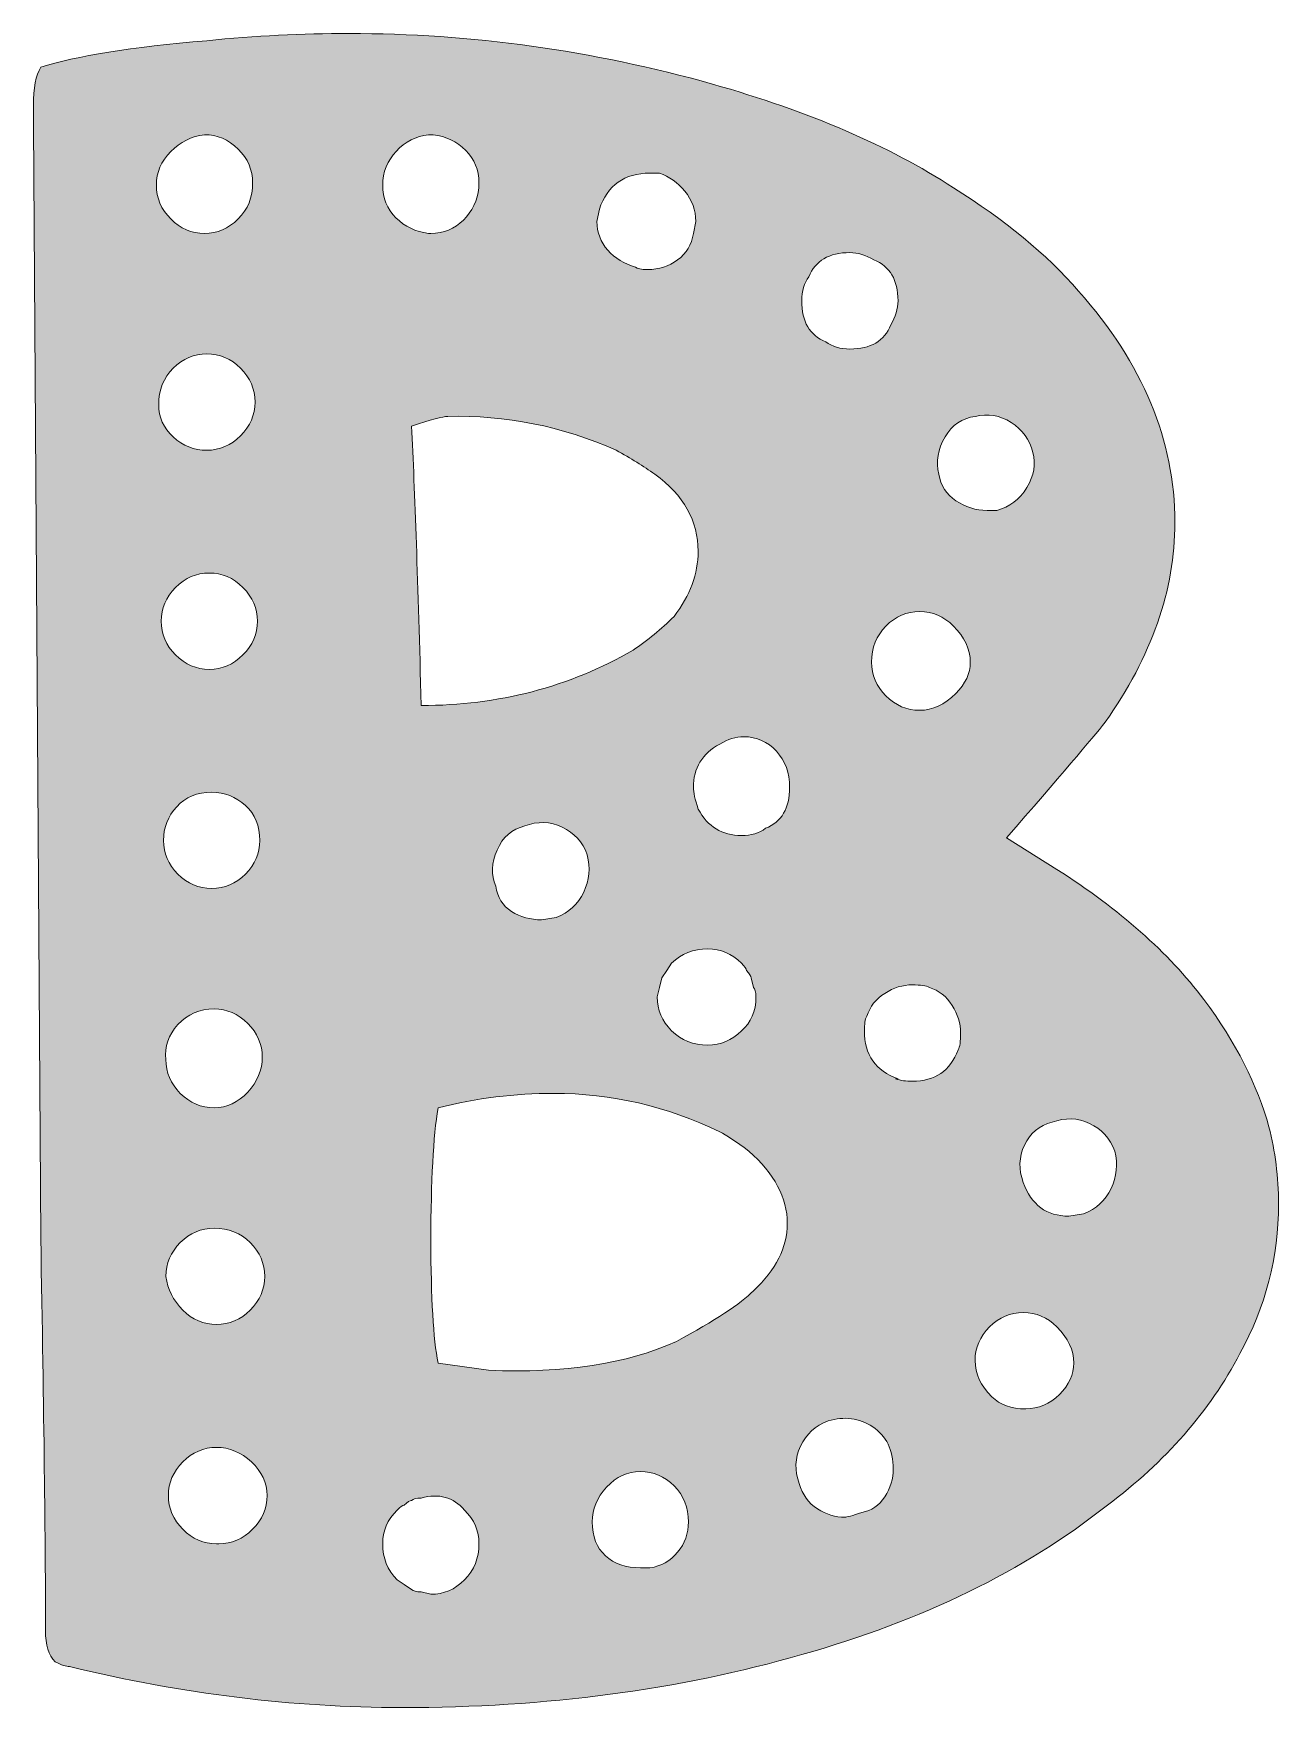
# Model space of a CAD drawing. Header units: inches. Extents: x 73 to 427, y -463 to -35.
# Drawn here: x 77.9 to 182.3, y -459.3 to -319 of the extents above; entities that cross this region are included whole.
import ezdxf

# ---------------------------------------------------------------- set-up
doc = ezdxf.new("R2010")
doc.units = ezdxf.units.IN
doc.header["$MEASUREMENT"] = 0
doc.layers.add('Layer 1', color=7, linetype='Continuous')

# ---------------------------------------------------------------- blocks, each defined once
blk = doc.blocks.new('block 4')
at = {"layer": 'Layer 1', "true_color": 0x024d84}
h = blk.add_hatch(color=156, dxfattribs=at)
h.dxf.hatch_style = 2
edge = h.paths.add_edge_path()
edge.add_spline(control_points=[(182.26, -417.13), (182.26, -421.57), (181.18, -425.74), (179.03, -429.65), (176.48, -434.49), (172.78, -438.73), (167.93, -442.36), (160.93, -447.88), (152.39, -452.05), (142.3, -454.88), (132.07, -457.84), (120.9, -459.32), (108.79, -459.32), (99.64, -459.32), (90.36, -458.17), (80.94, -455.89), (80.67, -455.89), (80.26, -455.75), (79.73, -455.48), (79.19, -454.94), (78.92, -454.07), (78.92, -452.86), (78.92, -445.73), (78.79, -434.76), (78.52, -419.96), (78.52, -419.96), (77.91, -326.71), (77.91, -326.71), (77.91, -326.71), (77.91, -325.09), (77.91, -325.09), (77.91, -323.61), (78.11, -322.54), (78.52, -321.86), (81.48, -320.92), (86.12, -320.18), (92.44, -319.64), (96.48, -319.24), (100.45, -319.04), (104.35, -319.04), (114.58, -319.04), (124.74, -320.45), (134.83, -323.28), (142.9, -325.57), (149.63, -328.46), (155.01, -331.96), (159.32, -334.65), (162.82, -337.54), (165.51, -340.63), (170.89, -346.69), (173.58, -353.15), (173.58, -360.01), (173.58, -365.66), (171.63, -371.25), (167.73, -376.76), (166.65, -378.11), (163.9, -381.34), (159.45, -386.45), (159.45, -386.45), (163.69, -389.08), (163.69, -389.08), (168.94, -392.44), (173.04, -396.07), (176.01, -399.98), (178.7, -403.61), (180.51, -407.18), (181.46, -410.67), (181.99, -412.69), (182.26, -414.85), (182.26, -417.13)], knot_values=[0, 0, 0, 0, 1, 1, 1, 2, 2, 2, 3, 3, 3, 4, 4, 4, 5, 5, 5, 6, 6, 6, 7, 7, 7, 8, 8, 8, 9, 9, 9, 10, 10, 10, 11, 11, 11, 12, 12, 12, 13, 13, 13, 14, 14, 14, 15, 15, 15, 16, 16, 16, 17, 17, 17, 18, 18, 18, 19, 19, 19, 20, 20, 20, 21, 21, 21, 22, 22, 22, 23, 23, 23, 23], degree=3, periodic=1)
edge = h.paths.add_edge_path()
edge.add_spline(control_points=[(88.21, -331.75), (88.21, -332.83), (88.61, -333.77), (89.42, -334.58), (90.22, -335.39), (91.16, -335.79), (92.24, -335.79), (93.32, -335.79), (94.26, -335.39), (95.07, -334.58), (95.88, -333.77), (96.28, -332.76), (96.28, -331.55), (96.28, -330.48), (95.88, -329.53), (95.07, -328.73), (94.26, -327.92), (93.32, -327.52), (92.24, -327.52), (91.16, -327.65), (90.22, -328.12), (89.42, -328.93), (88.61, -329.73), (88.21, -330.68), (88.21, -331.75)], knot_values=[0, 0, 0, 0, 1, 1, 1, 2, 2, 2, 3, 3, 3, 4, 4, 4, 5, 5, 5, 6, 6, 6, 7, 7, 7, 8, 8, 8, 8], degree=3, periodic=1)
edge = h.paths.add_edge_path()
edge.add_spline(control_points=[(88.41, -350.12), (88.41, -351.2), (88.81, -352.11), (89.62, -352.85), (90.43, -353.59), (91.37, -353.96), (92.44, -353.96), (93.52, -353.96), (94.46, -353.55), (95.27, -352.75), (96.08, -351.94), (96.48, -351), (96.48, -349.92), (96.48, -348.84), (96.08, -347.9), (95.27, -347.09), (94.46, -346.29), (93.52, -345.88), (92.44, -345.88), (91.37, -345.88), (90.43, -346.29), (89.62, -347.09), (88.81, -347.9), (88.41, -348.91), (88.41, -350.12)], knot_values=[0, 0, 0, 0, 1, 1, 1, 2, 2, 2, 3, 3, 3, 4, 4, 4, 5, 5, 5, 6, 6, 6, 7, 7, 7, 8, 8, 8, 8], degree=3, periodic=1)
edge = h.paths.add_edge_path()
edge.add_spline(control_points=[(88.61, -368.29), (88.61, -369.36), (89.01, -370.31), (89.82, -371.11), (90.63, -371.92), (91.57, -372.32), (92.65, -372.32), (93.72, -372.32), (94.66, -371.92), (95.47, -371.11), (96.28, -370.31), (96.68, -369.36), (96.68, -368.29), (96.68, -367.21), (96.28, -366.27), (95.47, -365.46), (94.66, -364.65), (93.72, -364.25), (92.65, -364.25), (91.57, -364.25), (90.63, -364.65), (89.82, -365.46), (89.01, -366.27), (88.61, -367.21), (88.61, -368.29)], knot_values=[0, 0, 0, 0, 1, 1, 1, 2, 2, 2, 3, 3, 3, 4, 4, 4, 5, 5, 5, 6, 6, 6, 7, 7, 7, 8, 8, 8, 8], degree=3, periodic=1)
edge = h.paths.add_edge_path()
edge.add_spline(control_points=[(88.81, -386.65), (88.81, -387.73), (89.22, -388.67), (90.02, -389.48), (90.83, -390.29), (91.77, -390.69), (92.85, -390.69), (93.92, -390.69), (94.87, -390.29), (95.67, -389.48), (96.48, -388.67), (96.88, -387.73), (96.88, -386.65), (96.88, -385.44), (96.48, -384.47), (95.67, -383.73), (94.87, -382.99), (93.92, -382.62), (92.85, -382.62), (91.64, -382.62), (90.66, -383.02), (89.92, -383.83), (89.18, -384.64), (88.81, -385.58), (88.81, -386.65)], knot_values=[0, 0, 0, 0, 1, 1, 1, 2, 2, 2, 3, 3, 3, 4, 4, 4, 5, 5, 5, 6, 6, 6, 7, 7, 7, 8, 8, 8, 8], degree=3, periodic=1)
edge = h.paths.add_edge_path()
edge.add_spline(control_points=[(89.01, -405.02), (89.01, -406.1), (89.42, -407.04), (90.22, -407.85), (91.03, -408.65), (91.97, -409.06), (93.05, -409.06), (94.12, -409.06), (95.07, -408.62), (95.88, -407.75), (96.68, -406.87), (97.09, -405.9), (97.09, -404.82), (97.09, -403.74), (96.68, -402.8), (95.88, -401.99), (95.07, -401.19), (94.12, -400.78), (93.05, -400.78), (91.84, -400.78), (90.83, -401.22), (90.02, -402.09), (89.22, -402.97), (88.88, -403.95), (89.01, -405.02)], knot_values=[0, 0, 0, 0, 1, 1, 1, 2, 2, 2, 3, 3, 3, 4, 4, 4, 5, 5, 5, 6, 6, 6, 7, 7, 7, 8, 8, 8, 8], degree=3, periodic=1)
edge = h.paths.add_edge_path()
edge.add_spline(control_points=[(89.01, -423.19), (89.15, -424.27), (89.62, -425.21), (90.43, -426.01), (91.23, -426.82), (92.17, -427.22), (93.25, -427.22), (94.33, -427.22), (95.27, -426.82), (96.08, -426.01), (96.88, -425.21), (97.29, -424.27), (97.29, -423.19), (97.29, -422.11), (96.88, -421.17), (96.08, -420.36), (95.27, -419.55), (94.26, -419.15), (93.05, -419.15), (91.97, -419.15), (91.03, -419.55), (90.22, -420.36), (89.42, -421.17), (89.01, -422.11), (89.01, -423.19)], knot_values=[0, 0, 0, 0, 1, 1, 1, 2, 2, 2, 3, 3, 3, 4, 4, 4, 5, 5, 5, 6, 6, 6, 7, 7, 7, 8, 8, 8, 8], degree=3, periodic=1)
edge = h.paths.add_edge_path()
edge.add_spline(control_points=[(97.49, -441.55), (97.49, -440.48), (97.05, -439.54), (96.18, -438.73), (95.3, -437.92), (94.33, -437.52), (93.25, -437.52), (92.17, -437.52), (91.23, -437.92), (90.43, -438.73), (89.62, -439.54), (89.22, -440.48), (89.22, -441.55), (89.22, -442.63), (89.62, -443.57), (90.43, -444.38), (91.23, -445.19), (92.17, -445.59), (93.25, -445.59), (93.25, -445.59), (93.45, -445.59), (93.45, -445.59), (94.53, -445.59), (95.47, -445.19), (96.28, -444.38), (97.09, -443.57), (97.49, -442.63), (97.49, -441.55)], knot_values=[0, 0, 0, 0, 1, 1, 1, 2, 2, 2, 3, 3, 3, 4, 4, 4, 5, 5, 5, 6, 6, 6, 7, 7, 7, 8, 8, 8, 9, 9, 9, 9], degree=3, periodic=1)
edge = h.paths.add_edge_path()
edge.add_spline(control_points=[(107.18, -331.35), (107.18, -331.35), (107.18, -331.75), (107.18, -331.75), (107.18, -332.83), (107.55, -333.74), (108.29, -334.48), (109.03, -335.22), (109.94, -335.66), (111.01, -335.79), (111.01, -335.79), (111.22, -335.79), (111.22, -335.79), (112.29, -335.79), (113.2, -335.42), (113.94, -334.68), (114.68, -333.94), (115.12, -333.03), (115.25, -331.96), (115.25, -331.96), (115.25, -331.55), (115.25, -331.55), (115.25, -330.48), (114.88, -329.57), (114.14, -328.83), (113.4, -328.09), (112.49, -327.65), (111.42, -327.52), (110.34, -327.52), (109.4, -327.89), (108.59, -328.63), (107.78, -329.37), (107.31, -330.27), (107.18, -331.35)], knot_values=[0, 0, 0, 0, 1, 1, 1, 2, 2, 2, 3, 3, 3, 4, 4, 4, 5, 5, 5, 6, 6, 6, 7, 7, 7, 8, 8, 8, 9, 9, 9, 10, 10, 10, 11, 11, 11, 11], degree=3, periodic=1)
edge = h.paths.add_edge_path()
edge.add_spline(control_points=[(115.25, -445.59), (115.25, -444.52), (114.85, -443.57), (114.04, -442.77), (113.1, -441.69), (111.89, -441.35), (110.41, -441.76), (110, -441.76), (109.73, -441.83), (109.6, -441.96), (109.46, -441.96), (109.26, -442.09), (108.99, -442.36), (108.86, -442.36), (108.66, -442.5), (108.39, -442.77), (107.58, -443.57), (107.18, -444.52), (107.18, -445.59), (107.18, -446.8), (107.58, -447.81), (108.39, -448.62), (108.39, -448.62), (108.99, -449.02), (108.99, -449.02), (108.99, -449.02), (109.6, -449.43), (109.6, -449.43), (109.73, -449.56), (110, -449.63), (110.41, -449.63), (110.41, -449.63), (111.22, -449.83), (111.22, -449.83), (112.29, -449.83), (113.23, -449.43), (114.04, -448.62), (114.85, -447.81), (115.25, -446.8), (115.25, -445.59)], knot_values=[0, 0, 0, 0, 1, 1, 1, 2, 2, 2, 3, 3, 3, 4, 4, 4, 5, 5, 5, 6, 6, 6, 7, 7, 7, 8, 8, 8, 9, 9, 9, 10, 10, 10, 11, 11, 11, 12, 12, 12, 13, 13, 13, 13], degree=3, periodic=1)
edge = h.paths.add_edge_path()
edge.add_spline(control_points=[(131.6, -367.88), (132.94, -366.14), (133.62, -364.32), (133.62, -362.43), (133.62, -359.88), (132.41, -357.72), (129.99, -355.97), (129.04, -355.3), (127.97, -354.63), (126.76, -353.96), (122.18, -351.94), (117.47, -351), (112.63, -351.13), (112.22, -351.13), (111.22, -351.4), (109.6, -351.94), (109.87, -357.32), (110.14, -365.13), (110.41, -375.35), (116.87, -375.35), (122.79, -373.81), (128.17, -370.71), (129.38, -369.9), (130.52, -368.96), (131.6, -367.88)], knot_values=[0, 0, 0, 0, 1, 1, 1, 2, 2, 2, 3, 3, 3, 4, 4, 4, 5, 5, 5, 6, 6, 6, 7, 7, 7, 8, 8, 8, 8], degree=3, periodic=1)
edge = h.paths.add_edge_path()
edge.add_spline(control_points=[(141.09, -418.75), (141.09, -416.6), (140.01, -414.58), (137.86, -412.69), (136.78, -411.88), (135.97, -411.35), (135.44, -411.08), (131, -408.93), (126.35, -407.85), (121.51, -407.85), (118.28, -407.85), (115.05, -408.25), (111.82, -409.06), (111.42, -411.48), (111.22, -415.18), (111.22, -420.16), (111.22, -425), (111.42, -428.43), (111.82, -430.45), (111.82, -430.45), (116.06, -431.06), (116.06, -431.06), (122.38, -431.33), (127.63, -430.52), (131.8, -428.64), (135.03, -426.89), (137.18, -425.48), (138.26, -424.4), (140.14, -422.65), (141.09, -420.76), (141.09, -418.75)], knot_values=[0, 0, 0, 0, 1, 1, 1, 2, 2, 2, 3, 3, 3, 4, 4, 4, 5, 5, 5, 6, 6, 6, 7, 7, 7, 8, 8, 8, 9, 9, 9, 10, 10, 10, 10], degree=3, periodic=1)
edge = h.paths.add_edge_path()
edge.add_spline(control_points=[(124.33, -387.87), (123.93, -386.79), (123.23, -386.02), (122.22, -385.54), (121.21, -385.07), (120.16, -385.04), (119.09, -385.44), (118.01, -385.71), (117.24, -386.39), (116.77, -387.46), (116.29, -388.54), (116.26, -389.55), (116.66, -390.49), (116.8, -391.43), (117.24, -392.14), (117.98, -392.61), (118.72, -393.08), (119.56, -393.31), (120.5, -393.31), (120.5, -393.31), (121.71, -393.11), (121.71, -393.11), (122.79, -392.71), (123.56, -392), (124.03, -390.99), (124.5, -389.98), (124.6, -388.94), (124.33, -387.87)], knot_values=[0, 0, 0, 0, 1, 1, 1, 2, 2, 2, 3, 3, 3, 4, 4, 4, 5, 5, 5, 6, 6, 6, 7, 7, 7, 8, 8, 8, 9, 9, 9, 9], degree=3, periodic=1)
edge = h.paths.add_edge_path()
edge.add_spline(control_points=[(132.81, -443.77), (132.81, -442.56), (132.41, -441.55), (131.6, -440.75), (130.79, -439.94), (129.85, -439.54), (128.78, -439.54), (127.7, -439.54), (126.76, -439.97), (125.95, -440.85), (125.14, -441.72), (124.74, -442.7), (124.74, -443.77), (124.74, -444.99), (125.11, -445.93), (125.85, -446.6), (126.59, -447.28), (127.56, -447.61), (128.78, -447.61), (128.78, -447.61), (129.58, -447.61), (129.58, -447.61), (130.52, -447.48), (131.3, -447.04), (131.9, -446.3), (132.51, -445.56), (132.81, -444.72), (132.81, -443.77)], knot_values=[0, 0, 0, 0, 1, 1, 1, 2, 2, 2, 3, 3, 3, 4, 4, 4, 5, 5, 5, 6, 6, 6, 7, 7, 7, 8, 8, 8, 9, 9, 9, 9], degree=3, periodic=1)
edge = h.paths.add_edge_path()
edge.add_spline(control_points=[(128.37, -338.62), (128.5, -338.75), (128.84, -338.82), (129.38, -338.82), (130.32, -338.82), (131.16, -338.55), (131.9, -338.01), (132.64, -337.47), (133.08, -336.73), (133.22, -335.79), (133.22, -335.79), (133.42, -334.78), (133.42, -334.78), (133.42, -333.84), (133.11, -333), (132.51, -332.26), (131.9, -331.52), (131.2, -331.02), (130.39, -330.74), (130.39, -330.74), (129.58, -330.74), (129.58, -330.74), (127.43, -330.74), (126.02, -331.75), (125.34, -333.77), (125.34, -333.77), (125.14, -334.78), (125.14, -334.78), (125.14, -335.72), (125.44, -336.53), (126.05, -337.2), (126.66, -337.88), (127.43, -338.35), (128.37, -338.62)], knot_values=[0, 0, 0, 0, 1, 1, 1, 2, 2, 2, 3, 3, 3, 4, 4, 4, 5, 5, 5, 6, 6, 6, 7, 7, 7, 8, 8, 8, 9, 9, 9, 10, 10, 10, 11, 11, 11, 11], degree=3, periodic=1)
edge = h.paths.add_edge_path()
edge.add_spline(control_points=[(131.4, -396.95), (131.4, -396.95), (131, -397.55), (131, -397.55), (131, -397.55), (130.59, -398.16), (130.59, -398.16), (130.59, -398.16), (130.39, -398.97), (130.39, -398.97), (130.39, -398.97), (130.19, -399.77), (130.19, -399.77), (130.19, -400.85), (130.59, -401.79), (131.4, -402.6), (132.21, -403.41), (133.22, -403.81), (134.43, -403.81), (135.5, -403.81), (136.45, -403.41), (137.25, -402.6), (138.06, -401.93), (138.46, -400.98), (138.46, -399.77), (138.46, -399.37), (138.39, -399.1), (138.26, -398.97), (138.26, -398.97), (138.06, -398.16), (138.06, -398.16), (138.06, -398.03), (137.92, -397.82), (137.66, -397.55), (137.66, -397.42), (137.52, -397.22), (137.25, -396.95), (136.45, -396.14), (135.5, -395.74), (134.43, -395.74), (133.22, -395.74), (132.21, -396.14), (131.4, -396.95)], knot_values=[0, 0, 0, 0, 1, 1, 1, 2, 2, 2, 3, 3, 3, 4, 4, 4, 5, 5, 5, 6, 6, 6, 7, 7, 7, 8, 8, 8, 9, 9, 9, 10, 10, 10, 11, 11, 11, 12, 12, 12, 13, 13, 13, 14, 14, 14, 14], degree=3, periodic=1)
edge = h.paths.add_edge_path()
edge.add_spline(control_points=[(141.29, -382.21), (141.29, -381), (140.92, -379.99), (140.18, -379.19), (139.44, -378.38), (138.53, -377.97), (137.45, -377.97), (136.78, -377.97), (136.11, -378.18), (135.44, -378.58), (133.95, -379.39), (133.22, -380.6), (133.22, -382.21), (133.22, -382.62), (133.35, -383.22), (133.62, -384.03), (134.43, -385.51), (135.64, -386.25), (137.25, -386.25), (138.06, -386.25), (138.73, -386.05), (139.27, -385.64), (140.61, -385.11), (141.29, -383.96), (141.29, -382.21)], knot_values=[0, 0, 0, 0, 1, 1, 1, 2, 2, 2, 3, 3, 3, 4, 4, 4, 5, 5, 5, 6, 6, 6, 7, 7, 7, 8, 8, 8, 8], degree=3, periodic=1)
edge = h.paths.add_edge_path()
edge.add_spline(control_points=[(149.97, -439.33), (149.97, -437.72), (149.39, -436.54), (148.25, -435.8), (147.11, -435.06), (145.86, -434.89), (144.52, -435.3), (143.44, -435.7), (142.67, -436.41), (142.2, -437.42), (141.72, -438.43), (141.69, -439.47), (142.1, -440.55), (142.37, -441.49), (142.87, -442.19), (143.61, -442.66), (144.35, -443.14), (145.12, -443.37), (145.93, -443.37), (146.06, -443.37), (146.54, -443.24), (147.34, -442.97), (148.15, -442.83), (148.79, -442.4), (149.26, -441.66), (149.73, -440.92), (149.97, -440.14), (149.97, -439.33)], knot_values=[0, 0, 0, 0, 1, 1, 1, 2, 2, 2, 3, 3, 3, 4, 4, 4, 5, 5, 5, 6, 6, 6, 7, 7, 7, 8, 8, 8, 9, 9, 9, 9], degree=3, periodic=1)
edge = h.paths.add_edge_path()
edge.add_spline(control_points=[(142.3, -341.44), (142.3, -343.19), (142.97, -344.34), (144.32, -344.87), (144.85, -345.28), (145.53, -345.48), (146.34, -345.48), (148.08, -345.48), (149.23, -344.81), (149.77, -343.46), (150.17, -342.79), (150.37, -342.12), (150.37, -341.44), (150.37, -339.69), (149.7, -338.55), (148.35, -338.01), (147.68, -337.61), (147.01, -337.4), (146.34, -337.4), (144.58, -337.4), (143.44, -338.08), (142.9, -339.42), (142.5, -339.96), (142.3, -340.63), (142.3, -341.44)], knot_values=[0, 0, 0, 0, 1, 1, 1, 2, 2, 2, 3, 3, 3, 4, 4, 4, 5, 5, 5, 6, 6, 6, 7, 7, 7, 8, 8, 8, 8], degree=3, periodic=1)
edge = h.paths.add_edge_path()
edge.add_spline(control_points=[(155.62, -402.8), (155.62, -401.99), (155.38, -401.22), (154.91, -400.48), (154.44, -399.74), (153.8, -399.24), (153, -398.97), (152.73, -398.83), (152.25, -398.76), (151.58, -398.76), (150.78, -398.76), (150, -399), (149.26, -399.47), (148.52, -399.94), (148.02, -400.58), (147.75, -401.39), (147.61, -401.66), (147.55, -402.06), (147.55, -402.6), (147.55, -404.62), (148.49, -405.96), (150.37, -406.64), (150.37, -406.64), (150.17, -406.64), (150.17, -406.64), (150.57, -406.77), (151.04, -406.84), (151.58, -406.84), (153.47, -406.84), (154.74, -405.96), (155.42, -404.21), (155.55, -403.95), (155.62, -403.48), (155.62, -402.8)], knot_values=[0, 0, 0, 0, 1, 1, 1, 2, 2, 2, 3, 3, 3, 4, 4, 4, 5, 5, 5, 6, 6, 6, 7, 7, 7, 8, 8, 8, 9, 9, 9, 10, 10, 10, 11, 11, 11, 11], degree=3, periodic=1)
edge = h.paths.add_edge_path()
edge.add_spline(control_points=[(156.43, -371.72), (156.43, -370.64), (155.95, -369.63), (155.01, -368.69), (154.21, -367.88), (153.26, -367.48), (152.19, -367.48), (151.11, -367.48), (150.17, -367.88), (149.36, -368.69), (148.56, -369.5), (148.15, -370.51), (148.15, -371.72), (148.15, -372.8), (148.56, -373.74), (149.36, -374.54), (150.17, -375.35), (151.11, -375.75), (152.19, -375.75), (153.26, -375.75), (154.27, -375.28), (155.22, -374.34), (156.02, -373.53), (156.43, -372.66), (156.43, -371.72)], knot_values=[0, 0, 0, 0, 1, 1, 1, 2, 2, 2, 3, 3, 3, 4, 4, 4, 5, 5, 5, 6, 6, 6, 7, 7, 7, 8, 8, 8, 8], degree=3, periodic=1)
edge = h.paths.add_edge_path()
edge.add_spline(control_points=[(153.8, -355.97), (153.94, -356.92), (154.41, -357.66), (155.22, -358.19), (156.02, -358.73), (156.9, -359), (157.84, -359), (157.84, -359), (158.65, -359), (158.65, -359), (159.72, -358.73), (160.56, -358.09), (161.17, -357.08), (161.78, -356.07), (161.94, -355.1), (161.68, -354.16), (161.4, -353.08), (160.8, -352.24), (159.86, -351.63), (158.92, -351.03), (157.91, -350.86), (156.83, -351.13), (155.75, -351.27), (154.91, -351.84), (154.31, -352.85), (153.7, -353.86), (153.53, -354.9), (153.8, -355.97)], knot_values=[0, 0, 0, 0, 1, 1, 1, 2, 2, 2, 3, 3, 3, 4, 4, 4, 5, 5, 5, 6, 6, 6, 7, 7, 7, 8, 8, 8, 9, 9, 9, 9], degree=3, periodic=1)
edge = h.paths.add_edge_path()
edge.add_spline(control_points=[(165.11, -430.45), (165.11, -429.38), (164.63, -428.37), (163.69, -427.43), (162.89, -426.62), (161.94, -426.21), (160.87, -426.21), (159.79, -426.21), (158.85, -426.62), (158.04, -427.43), (157.24, -428.23), (156.83, -429.18), (156.83, -430.25), (156.83, -431.33), (157.3, -432.34), (158.24, -433.28), (158.92, -433.95), (159.86, -434.29), (161.07, -434.29), (162.14, -434.29), (163.09, -433.88), (163.9, -433.08), (164.7, -432.27), (165.11, -431.4), (165.11, -430.45)], knot_values=[0, 0, 0, 0, 1, 1, 1, 2, 2, 2, 3, 3, 3, 4, 4, 4, 5, 5, 5, 6, 6, 6, 7, 7, 7, 8, 8, 8, 8], degree=3, periodic=1)
edge = h.paths.add_edge_path()
edge.add_spline(control_points=[(168.54, -412.69), (168.13, -411.62), (167.43, -410.84), (166.42, -410.37), (165.41, -409.9), (164.37, -409.87), (163.29, -410.27), (162.21, -410.54), (161.44, -411.18), (160.97, -412.19), (160.5, -413.2), (160.46, -414.24), (160.87, -415.31), (161.54, -417.2), (162.82, -418.14), (164.7, -418.14), (164.7, -418.14), (165.91, -417.94), (165.91, -417.94), (166.99, -417.54), (167.76, -416.83), (168.23, -415.82), (168.71, -414.81), (168.81, -413.77), (168.54, -412.69)], knot_values=[0, 0, 0, 0, 1, 1, 1, 2, 2, 2, 3, 3, 3, 4, 4, 4, 5, 5, 5, 6, 6, 6, 7, 7, 7, 8, 8, 8, 8], degree=3, periodic=1)
at = {"layer": 'Layer 1', "lineweight": 0}
for points, knots in [([(182.26, -417.13), (182.26, -421.57), (181.18, -425.74), (179.03, -429.65), (176.48, -434.49), (172.78, -438.73), (167.93, -442.36), (160.93, -447.88), (152.39, -452.05), (142.3, -454.88), (132.07, -457.84), (120.9, -459.32), (108.79, -459.32), (99.64, -459.32), (90.36, -458.17), (80.94, -455.89), (80.67, -455.89), (80.26, -455.75), (79.73, -455.48), (79.19, -454.94), (78.92, -454.07), (78.92, -452.86), (78.92, -445.73), (78.79, -434.76), (78.52, -419.96), (78.52, -419.96), (77.91, -326.71), (77.91, -326.71), (77.91, -326.71), (77.91, -325.09), (77.91, -325.09), (77.91, -323.61), (78.11, -322.54), (78.52, -321.86), (81.48, -320.92), (86.12, -320.18), (92.44, -319.64), (96.48, -319.24), (100.45, -319.04), (104.35, -319.04), (114.58, -319.04), (124.74, -320.45), (134.83, -323.28), (142.9, -325.57), (149.63, -328.46), (155.01, -331.96), (159.32, -334.65), (162.82, -337.54), (165.51, -340.63), (170.89, -346.69), (173.58, -353.15), (173.58, -360.01), (173.58, -365.66), (171.63, -371.25), (167.73, -376.76), (166.65, -378.11), (163.9, -381.34), (159.45, -386.45), (159.45, -386.45), (163.69, -389.08), (163.69, -389.08), (168.94, -392.44), (173.04, -396.07), (176.01, -399.98), (178.7, -403.61), (180.51, -407.18), (181.46, -410.67), (181.99, -412.69), (182.26, -414.85), (182.26, -417.13)], [0, 0, 0, 0, 1, 1, 1, 2, 2, 2, 3, 3, 3, 4, 4, 4, 5, 5, 5, 6, 6, 6, 7, 7, 7, 8, 8, 8, 9, 9, 9, 10, 10, 10, 11, 11, 11, 12, 12, 12, 13, 13, 13, 14, 14, 14, 15, 15, 15, 16, 16, 16, 17, 17, 17, 18, 18, 18, 19, 19, 19, 20, 20, 20, 21, 21, 21, 22, 22, 22, 23, 23, 23, 23]), ([(88.21, -331.75), (88.21, -332.83), (88.61, -333.77), (89.42, -334.58), (90.22, -335.39), (91.16, -335.79), (92.24, -335.79), (93.32, -335.79), (94.26, -335.39), (95.07, -334.58), (95.88, -333.77), (96.28, -332.76), (96.28, -331.55), (96.28, -330.48), (95.88, -329.53), (95.07, -328.73), (94.26, -327.92), (93.32, -327.52), (92.24, -327.52), (91.16, -327.65), (90.22, -328.12), (89.42, -328.93), (88.61, -329.73), (88.21, -330.68), (88.21, -331.75)], [0, 0, 0, 0, 1, 1, 1, 2, 2, 2, 3, 3, 3, 4, 4, 4, 5, 5, 5, 6, 6, 6, 7, 7, 7, 8, 8, 8, 8]), ([(107.18, -331.35), (107.18, -331.35), (107.18, -331.75), (107.18, -331.75), (107.18, -332.83), (107.55, -333.74), (108.29, -334.48), (109.03, -335.22), (109.94, -335.66), (111.01, -335.79), (111.01, -335.79), (111.22, -335.79), (111.22, -335.79), (112.29, -335.79), (113.2, -335.42), (113.94, -334.68), (114.68, -333.94), (115.12, -333.03), (115.25, -331.96), (115.25, -331.96), (115.25, -331.55), (115.25, -331.55), (115.25, -330.48), (114.88, -329.57), (114.14, -328.83), (113.4, -328.09), (112.49, -327.65), (111.42, -327.52), (110.34, -327.52), (109.4, -327.89), (108.59, -328.63), (107.78, -329.37), (107.31, -330.27), (107.18, -331.35)], [0, 0, 0, 0, 1, 1, 1, 2, 2, 2, 3, 3, 3, 4, 4, 4, 5, 5, 5, 6, 6, 6, 7, 7, 7, 8, 8, 8, 9, 9, 9, 10, 10, 10, 11, 11, 11, 11]), ([(128.37, -338.62), (128.5, -338.75), (128.84, -338.82), (129.38, -338.82), (130.32, -338.82), (131.16, -338.55), (131.9, -338.01), (132.64, -337.47), (133.08, -336.73), (133.22, -335.79), (133.22, -335.79), (133.42, -334.78), (133.42, -334.78), (133.42, -333.84), (133.11, -333), (132.51, -332.26), (131.9, -331.52), (131.2, -331.02), (130.39, -330.74), (130.39, -330.74), (129.58, -330.74), (129.58, -330.74), (127.43, -330.74), (126.02, -331.75), (125.34, -333.77), (125.34, -333.77), (125.14, -334.78), (125.14, -334.78), (125.14, -335.72), (125.44, -336.53), (126.05, -337.2), (126.66, -337.88), (127.43, -338.35), (128.37, -338.62)], [0, 0, 0, 0, 1, 1, 1, 2, 2, 2, 3, 3, 3, 4, 4, 4, 5, 5, 5, 6, 6, 6, 7, 7, 7, 8, 8, 8, 9, 9, 9, 10, 10, 10, 11, 11, 11, 11]), ([(142.3, -341.44), (142.3, -343.19), (142.97, -344.34), (144.32, -344.87), (144.85, -345.28), (145.53, -345.48), (146.34, -345.48), (148.08, -345.48), (149.23, -344.81), (149.77, -343.46), (150.17, -342.79), (150.37, -342.12), (150.37, -341.44), (150.37, -339.69), (149.7, -338.55), (148.35, -338.01), (147.68, -337.61), (147.01, -337.4), (146.34, -337.4), (144.58, -337.4), (143.44, -338.08), (142.9, -339.42), (142.5, -339.96), (142.3, -340.63), (142.3, -341.44)], [0, 0, 0, 0, 1, 1, 1, 2, 2, 2, 3, 3, 3, 4, 4, 4, 5, 5, 5, 6, 6, 6, 7, 7, 7, 8, 8, 8, 8]), ([(88.41, -350.12), (88.41, -351.2), (88.81, -352.11), (89.62, -352.85), (90.43, -353.59), (91.37, -353.96), (92.44, -353.96), (93.52, -353.96), (94.46, -353.55), (95.27, -352.75), (96.08, -351.94), (96.48, -351), (96.48, -349.92), (96.48, -348.84), (96.08, -347.9), (95.27, -347.09), (94.46, -346.29), (93.52, -345.88), (92.44, -345.88), (91.37, -345.88), (90.43, -346.29), (89.62, -347.09), (88.81, -347.9), (88.41, -348.91), (88.41, -350.12)], [0, 0, 0, 0, 1, 1, 1, 2, 2, 2, 3, 3, 3, 4, 4, 4, 5, 5, 5, 6, 6, 6, 7, 7, 7, 8, 8, 8, 8]), ([(131.6, -367.88), (132.94, -366.14), (133.62, -364.32), (133.62, -362.43), (133.62, -359.88), (132.41, -357.72), (129.99, -355.97), (129.04, -355.3), (127.97, -354.63), (126.76, -353.96), (122.18, -351.94), (117.47, -351), (112.63, -351.13), (112.22, -351.13), (111.22, -351.4), (109.6, -351.94), (109.87, -357.32), (110.14, -365.13), (110.41, -375.35), (116.87, -375.35), (122.79, -373.81), (128.17, -370.71), (129.38, -369.9), (130.52, -368.96), (131.6, -367.88)], [0, 0, 0, 0, 1, 1, 1, 2, 2, 2, 3, 3, 3, 4, 4, 4, 5, 5, 5, 6, 6, 6, 7, 7, 7, 8, 8, 8, 8]), ([(153.8, -355.97), (153.94, -356.92), (154.41, -357.66), (155.22, -358.19), (156.02, -358.73), (156.9, -359), (157.84, -359), (157.84, -359), (158.65, -359), (158.65, -359), (159.72, -358.73), (160.56, -358.09), (161.17, -357.08), (161.78, -356.07), (161.94, -355.1), (161.68, -354.16), (161.4, -353.08), (160.8, -352.24), (159.86, -351.63), (158.92, -351.03), (157.91, -350.86), (156.83, -351.13), (155.75, -351.27), (154.91, -351.84), (154.31, -352.85), (153.7, -353.86), (153.53, -354.9), (153.8, -355.97)], [0, 0, 0, 0, 1, 1, 1, 2, 2, 2, 3, 3, 3, 4, 4, 4, 5, 5, 5, 6, 6, 6, 7, 7, 7, 8, 8, 8, 9, 9, 9, 9]), ([(88.61, -368.29), (88.61, -369.36), (89.01, -370.31), (89.82, -371.11), (90.63, -371.92), (91.57, -372.32), (92.65, -372.32), (93.72, -372.32), (94.66, -371.92), (95.47, -371.11), (96.28, -370.31), (96.68, -369.36), (96.68, -368.29), (96.68, -367.21), (96.28, -366.27), (95.47, -365.46), (94.66, -364.65), (93.72, -364.25), (92.65, -364.25), (91.57, -364.25), (90.63, -364.65), (89.82, -365.46), (89.01, -366.27), (88.61, -367.21), (88.61, -368.29)], [0, 0, 0, 0, 1, 1, 1, 2, 2, 2, 3, 3, 3, 4, 4, 4, 5, 5, 5, 6, 6, 6, 7, 7, 7, 8, 8, 8, 8]), ([(156.43, -371.72), (156.43, -370.64), (155.95, -369.63), (155.01, -368.69), (154.21, -367.88), (153.26, -367.48), (152.19, -367.48), (151.11, -367.48), (150.17, -367.88), (149.36, -368.69), (148.56, -369.5), (148.15, -370.51), (148.15, -371.72), (148.15, -372.8), (148.56, -373.74), (149.36, -374.54), (150.17, -375.35), (151.11, -375.75), (152.19, -375.75), (153.26, -375.75), (154.27, -375.28), (155.22, -374.34), (156.02, -373.53), (156.43, -372.66), (156.43, -371.72)], [0, 0, 0, 0, 1, 1, 1, 2, 2, 2, 3, 3, 3, 4, 4, 4, 5, 5, 5, 6, 6, 6, 7, 7, 7, 8, 8, 8, 8]), ([(141.29, -382.21), (141.29, -381), (140.92, -379.99), (140.18, -379.19), (139.44, -378.38), (138.53, -377.97), (137.45, -377.97), (136.78, -377.97), (136.11, -378.18), (135.44, -378.58), (133.95, -379.39), (133.22, -380.6), (133.22, -382.21), (133.22, -382.62), (133.35, -383.22), (133.62, -384.03), (134.43, -385.51), (135.64, -386.25), (137.25, -386.25), (138.06, -386.25), (138.73, -386.05), (139.27, -385.64), (140.61, -385.11), (141.29, -383.96), (141.29, -382.21)], [0, 0, 0, 0, 1, 1, 1, 2, 2, 2, 3, 3, 3, 4, 4, 4, 5, 5, 5, 6, 6, 6, 7, 7, 7, 8, 8, 8, 8]), ([(88.81, -386.65), (88.81, -387.73), (89.22, -388.67), (90.02, -389.48), (90.83, -390.29), (91.77, -390.69), (92.85, -390.69), (93.92, -390.69), (94.87, -390.29), (95.67, -389.48), (96.48, -388.67), (96.88, -387.73), (96.88, -386.65), (96.88, -385.44), (96.48, -384.47), (95.67, -383.73), (94.87, -382.99), (93.92, -382.62), (92.85, -382.62), (91.64, -382.62), (90.66, -383.02), (89.92, -383.83), (89.18, -384.64), (88.81, -385.58), (88.81, -386.65)], [0, 0, 0, 0, 1, 1, 1, 2, 2, 2, 3, 3, 3, 4, 4, 4, 5, 5, 5, 6, 6, 6, 7, 7, 7, 8, 8, 8, 8]), ([(124.33, -387.87), (123.93, -386.79), (123.23, -386.02), (122.22, -385.54), (121.21, -385.07), (120.16, -385.04), (119.09, -385.44), (118.01, -385.71), (117.24, -386.39), (116.77, -387.46), (116.29, -388.54), (116.26, -389.55), (116.66, -390.49), (116.8, -391.43), (117.24, -392.14), (117.98, -392.61), (118.72, -393.08), (119.56, -393.31), (120.5, -393.31), (120.5, -393.31), (121.71, -393.11), (121.71, -393.11), (122.79, -392.71), (123.56, -392), (124.03, -390.99), (124.5, -389.98), (124.6, -388.94), (124.33, -387.87)], [0, 0, 0, 0, 1, 1, 1, 2, 2, 2, 3, 3, 3, 4, 4, 4, 5, 5, 5, 6, 6, 6, 7, 7, 7, 8, 8, 8, 9, 9, 9, 9]), ([(131.4, -396.95), (131.4, -396.95), (131, -397.55), (131, -397.55), (131, -397.55), (130.59, -398.16), (130.59, -398.16), (130.59, -398.16), (130.39, -398.97), (130.39, -398.97), (130.39, -398.97), (130.19, -399.77), (130.19, -399.77), (130.19, -400.85), (130.59, -401.79), (131.4, -402.6), (132.21, -403.41), (133.22, -403.81), (134.43, -403.81), (135.5, -403.81), (136.45, -403.41), (137.25, -402.6), (138.06, -401.93), (138.46, -400.98), (138.46, -399.77), (138.46, -399.37), (138.39, -399.1), (138.26, -398.97), (138.26, -398.97), (138.06, -398.16), (138.06, -398.16), (138.06, -398.03), (137.92, -397.82), (137.66, -397.55), (137.66, -397.42), (137.52, -397.22), (137.25, -396.95), (136.45, -396.14), (135.5, -395.74), (134.43, -395.74), (133.22, -395.74), (132.21, -396.14), (131.4, -396.95)], [0, 0, 0, 0, 1, 1, 1, 2, 2, 2, 3, 3, 3, 4, 4, 4, 5, 5, 5, 6, 6, 6, 7, 7, 7, 8, 8, 8, 9, 9, 9, 10, 10, 10, 11, 11, 11, 12, 12, 12, 13, 13, 13, 14, 14, 14, 14]), ([(155.62, -402.8), (155.62, -401.99), (155.38, -401.22), (154.91, -400.48), (154.44, -399.74), (153.8, -399.24), (153, -398.97), (152.73, -398.83), (152.25, -398.76), (151.58, -398.76), (150.78, -398.76), (150, -399), (149.26, -399.47), (148.52, -399.94), (148.02, -400.58), (147.75, -401.39), (147.61, -401.66), (147.55, -402.06), (147.55, -402.6), (147.55, -404.62), (148.49, -405.96), (150.37, -406.64), (150.37, -406.64), (150.17, -406.64), (150.17, -406.64), (150.57, -406.77), (151.04, -406.84), (151.58, -406.84), (153.47, -406.84), (154.74, -405.96), (155.42, -404.21), (155.55, -403.95), (155.62, -403.48), (155.62, -402.8)], [0, 0, 0, 0, 1, 1, 1, 2, 2, 2, 3, 3, 3, 4, 4, 4, 5, 5, 5, 6, 6, 6, 7, 7, 7, 8, 8, 8, 9, 9, 9, 10, 10, 10, 11, 11, 11, 11]), ([(89.01, -405.02), (89.01, -406.1), (89.42, -407.04), (90.22, -407.85), (91.03, -408.65), (91.97, -409.06), (93.05, -409.06), (94.12, -409.06), (95.07, -408.62), (95.88, -407.75), (96.68, -406.87), (97.09, -405.9), (97.09, -404.82), (97.09, -403.74), (96.68, -402.8), (95.88, -401.99), (95.07, -401.19), (94.12, -400.78), (93.05, -400.78), (91.84, -400.78), (90.83, -401.22), (90.02, -402.09), (89.22, -402.97), (88.88, -403.95), (89.01, -405.02)], [0, 0, 0, 0, 1, 1, 1, 2, 2, 2, 3, 3, 3, 4, 4, 4, 5, 5, 5, 6, 6, 6, 7, 7, 7, 8, 8, 8, 8]), ([(141.09, -418.75), (141.09, -416.6), (140.01, -414.58), (137.86, -412.69), (136.78, -411.88), (135.97, -411.35), (135.44, -411.08), (131, -408.93), (126.35, -407.85), (121.51, -407.85), (118.28, -407.85), (115.05, -408.25), (111.82, -409.06), (111.42, -411.48), (111.22, -415.18), (111.22, -420.16), (111.22, -425), (111.42, -428.43), (111.82, -430.45), (111.82, -430.45), (116.06, -431.06), (116.06, -431.06), (122.38, -431.33), (127.63, -430.52), (131.8, -428.64), (135.03, -426.89), (137.18, -425.48), (138.26, -424.4), (140.14, -422.65), (141.09, -420.76), (141.09, -418.75)], [0, 0, 0, 0, 1, 1, 1, 2, 2, 2, 3, 3, 3, 4, 4, 4, 5, 5, 5, 6, 6, 6, 7, 7, 7, 8, 8, 8, 9, 9, 9, 10, 10, 10, 10]), ([(168.54, -412.69), (168.13, -411.62), (167.43, -410.84), (166.42, -410.37), (165.41, -409.9), (164.37, -409.87), (163.29, -410.27), (162.21, -410.54), (161.44, -411.18), (160.97, -412.19), (160.5, -413.2), (160.46, -414.24), (160.87, -415.31), (161.54, -417.2), (162.82, -418.14), (164.7, -418.14), (164.7, -418.14), (165.91, -417.94), (165.91, -417.94), (166.99, -417.54), (167.76, -416.83), (168.23, -415.82), (168.71, -414.81), (168.81, -413.77), (168.54, -412.69)], [0, 0, 0, 0, 1, 1, 1, 2, 2, 2, 3, 3, 3, 4, 4, 4, 5, 5, 5, 6, 6, 6, 7, 7, 7, 8, 8, 8, 8]), ([(89.01, -423.19), (89.15, -424.27), (89.62, -425.21), (90.43, -426.01), (91.23, -426.82), (92.17, -427.22), (93.25, -427.22), (94.33, -427.22), (95.27, -426.82), (96.08, -426.01), (96.88, -425.21), (97.29, -424.27), (97.29, -423.19), (97.29, -422.11), (96.88, -421.17), (96.08, -420.36), (95.27, -419.55), (94.26, -419.15), (93.05, -419.15), (91.97, -419.15), (91.03, -419.55), (90.22, -420.36), (89.42, -421.17), (89.01, -422.11), (89.01, -423.19)], [0, 0, 0, 0, 1, 1, 1, 2, 2, 2, 3, 3, 3, 4, 4, 4, 5, 5, 5, 6, 6, 6, 7, 7, 7, 8, 8, 8, 8]), ([(165.11, -430.45), (165.11, -429.38), (164.63, -428.37), (163.69, -427.43), (162.89, -426.62), (161.94, -426.21), (160.87, -426.21), (159.79, -426.21), (158.85, -426.62), (158.04, -427.43), (157.24, -428.23), (156.83, -429.18), (156.83, -430.25), (156.83, -431.33), (157.3, -432.34), (158.24, -433.28), (158.92, -433.95), (159.86, -434.29), (161.07, -434.29), (162.14, -434.29), (163.09, -433.88), (163.9, -433.08), (164.7, -432.27), (165.11, -431.4), (165.11, -430.45)], [0, 0, 0, 0, 1, 1, 1, 2, 2, 2, 3, 3, 3, 4, 4, 4, 5, 5, 5, 6, 6, 6, 7, 7, 7, 8, 8, 8, 8]), ([(149.97, -439.33), (149.97, -437.72), (149.39, -436.54), (148.25, -435.8), (147.11, -435.06), (145.86, -434.89), (144.52, -435.3), (143.44, -435.7), (142.67, -436.41), (142.2, -437.42), (141.72, -438.43), (141.69, -439.47), (142.1, -440.55), (142.37, -441.49), (142.87, -442.19), (143.61, -442.66), (144.35, -443.14), (145.12, -443.37), (145.93, -443.37), (146.06, -443.37), (146.54, -443.24), (147.34, -442.97), (148.15, -442.83), (148.79, -442.4), (149.26, -441.66), (149.73, -440.92), (149.97, -440.14), (149.97, -439.33)], [0, 0, 0, 0, 1, 1, 1, 2, 2, 2, 3, 3, 3, 4, 4, 4, 5, 5, 5, 6, 6, 6, 7, 7, 7, 8, 8, 8, 9, 9, 9, 9]), ([(97.49, -441.55), (97.49, -440.48), (97.05, -439.54), (96.18, -438.73), (95.3, -437.92), (94.33, -437.52), (93.25, -437.52), (92.17, -437.52), (91.23, -437.92), (90.43, -438.73), (89.62, -439.54), (89.22, -440.48), (89.22, -441.55), (89.22, -442.63), (89.62, -443.57), (90.43, -444.38), (91.23, -445.19), (92.17, -445.59), (93.25, -445.59), (93.25, -445.59), (93.45, -445.59), (93.45, -445.59), (94.53, -445.59), (95.47, -445.19), (96.28, -444.38), (97.09, -443.57), (97.49, -442.63), (97.49, -441.55)], [0, 0, 0, 0, 1, 1, 1, 2, 2, 2, 3, 3, 3, 4, 4, 4, 5, 5, 5, 6, 6, 6, 7, 7, 7, 8, 8, 8, 9, 9, 9, 9]), ([(132.81, -443.77), (132.81, -442.56), (132.41, -441.55), (131.6, -440.75), (130.79, -439.94), (129.85, -439.54), (128.78, -439.54), (127.7, -439.54), (126.76, -439.97), (125.95, -440.85), (125.14, -441.72), (124.74, -442.7), (124.74, -443.77), (124.74, -444.99), (125.11, -445.93), (125.85, -446.6), (126.59, -447.28), (127.56, -447.61), (128.78, -447.61), (128.78, -447.61), (129.58, -447.61), (129.58, -447.61), (130.52, -447.48), (131.3, -447.04), (131.9, -446.3), (132.51, -445.56), (132.81, -444.72), (132.81, -443.77)], [0, 0, 0, 0, 1, 1, 1, 2, 2, 2, 3, 3, 3, 4, 4, 4, 5, 5, 5, 6, 6, 6, 7, 7, 7, 8, 8, 8, 9, 9, 9, 9]), ([(115.25, -445.59), (115.25, -444.52), (114.85, -443.57), (114.04, -442.77), (113.1, -441.69), (111.89, -441.35), (110.41, -441.76), (110, -441.76), (109.73, -441.83), (109.6, -441.96), (109.46, -441.96), (109.26, -442.09), (108.99, -442.36), (108.86, -442.36), (108.66, -442.5), (108.39, -442.77), (107.58, -443.57), (107.18, -444.52), (107.18, -445.59), (107.18, -446.8), (107.58, -447.81), (108.39, -448.62), (108.39, -448.62), (108.99, -449.02), (108.99, -449.02), (108.99, -449.02), (109.6, -449.43), (109.6, -449.43), (109.73, -449.56), (110, -449.63), (110.41, -449.63), (110.41, -449.63), (111.22, -449.83), (111.22, -449.83), (112.29, -449.83), (113.23, -449.43), (114.04, -448.62), (114.85, -447.81), (115.25, -446.8), (115.25, -445.59)], [0, 0, 0, 0, 1, 1, 1, 2, 2, 2, 3, 3, 3, 4, 4, 4, 5, 5, 5, 6, 6, 6, 7, 7, 7, 8, 8, 8, 9, 9, 9, 10, 10, 10, 11, 11, 11, 12, 12, 12, 13, 13, 13, 13])]:
    blk.add_open_spline(points, degree=3, knots=knots, dxfattribs=at)
blk = doc.blocks.new('block 3')
at = {"layer": 'Layer 1'}
blk.add_blockref('block 4', (0, 0), dxfattribs=at)
blk = doc.blocks.new('block 2')
at = {"layer": 'Layer 1'}
blk.add_blockref('block 3', (0, 0), dxfattribs=at)

msp = doc.modelspace()

# ---------------------------------------------------------------- block references
at = {"layer": 'Layer 1'}
msp.add_blockref('block 2', (0, 0), dxfattribs=at)

doc.saveas('drawing.dxf')
